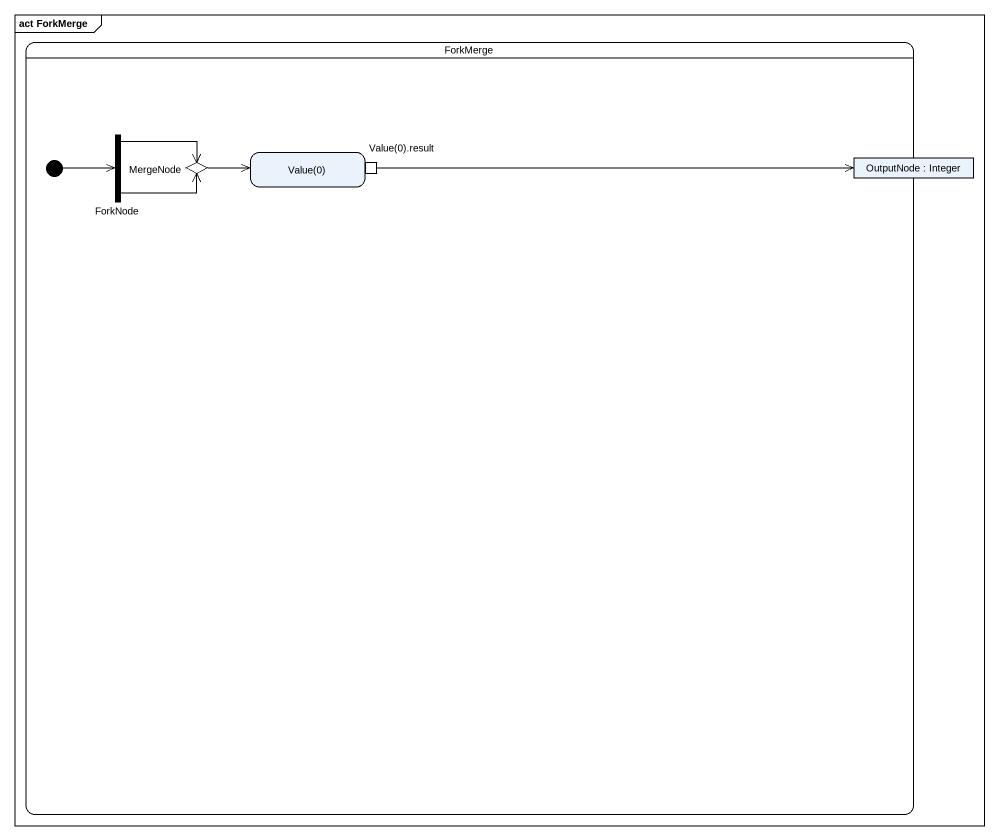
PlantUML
@startuml
mainframe act ForkMerge
hide empty description
state ForkMerge {
  state ForkNode <<fork>>
  state MergeNode <<choice>>
  state "Value(0)" as Value_0 {
    state "Value(0).result" as Value_0_result <<outputPin>>
  }
  state "OutputNode : Integer" as OutputNode <<object>>
  [*] -right-> ForkNode
}
ForkNode -right-> MergeNode
ForkNode -right-> MergeNode
MergeNode -right-> Value_0
Value_0_result -right-> OutputNode
@enduml
